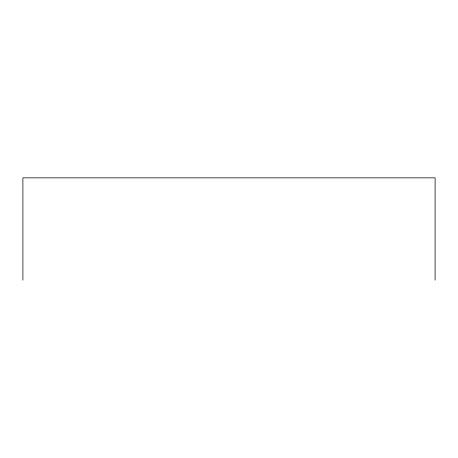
<?xml version="1.0" encoding="UTF-8"?>
<svg xmlns="http://www.w3.org/2000/svg" width="458" height="458" viewBox="0 0 458 458"><rect width="100%" height="100%" fill="white"/><g stroke="black" fill="none" stroke-linecap="round" stroke-linejoin="round"><path stroke-width="0.69" d="M435.1 280.153L435.1 177.847L22.9 177.847L22.9 280.153"/></g></svg>
